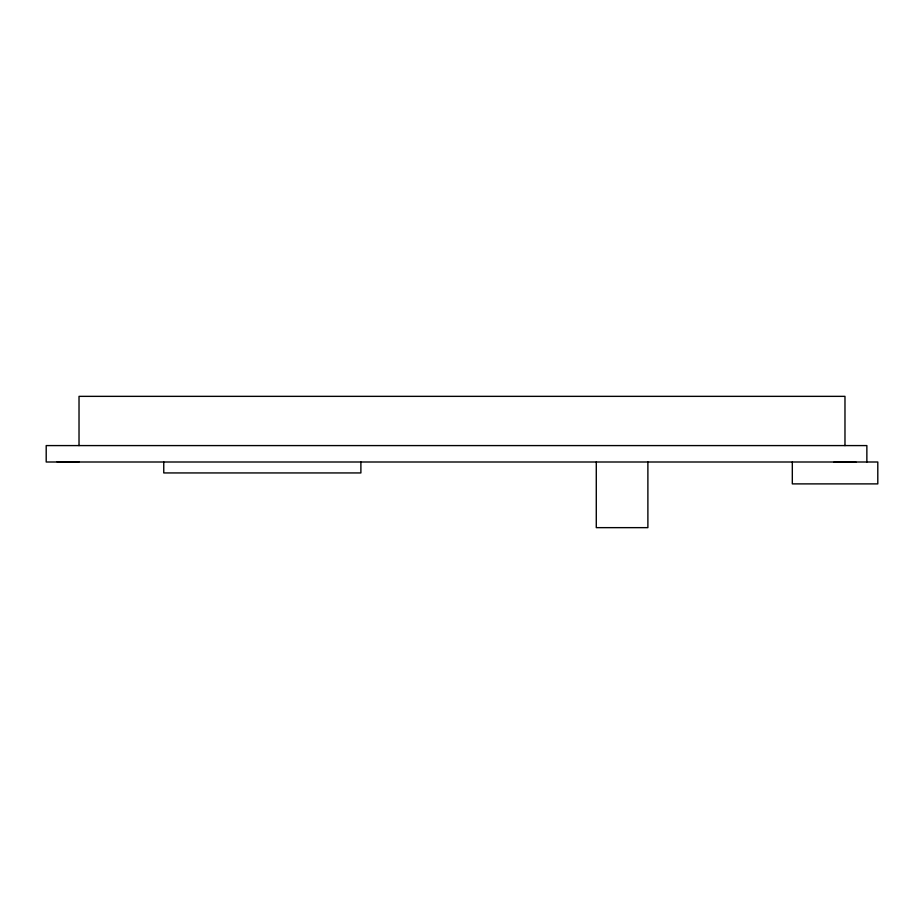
<?xml version="1.0" encoding="UTF-8"?>
<svg xmlns="http://www.w3.org/2000/svg" width="924" height="924" viewBox="0 0 924 924"><rect width="100%" height="100%" fill="white"/><g stroke="black" fill="none" stroke-linecap="round" stroke-linejoin="round"><path stroke-width="1.39" d="M57.138 461.861L79.025 461.861M834.037 462.139L855.913 462.139M866.862 462L866.862 445.587L46.2 445.587L46.2 462L877.8 462L877.8 483.887L792.318 483.887L792.318 462M844.975 445.587L844.975 396.35L79.025 396.35L79.025 445.587M647.886 462L647.886 527.65L596.28 527.65L596.28 462M360.891 462L360.891 472.938L163.756 472.938L163.756 462"/></g></svg>
